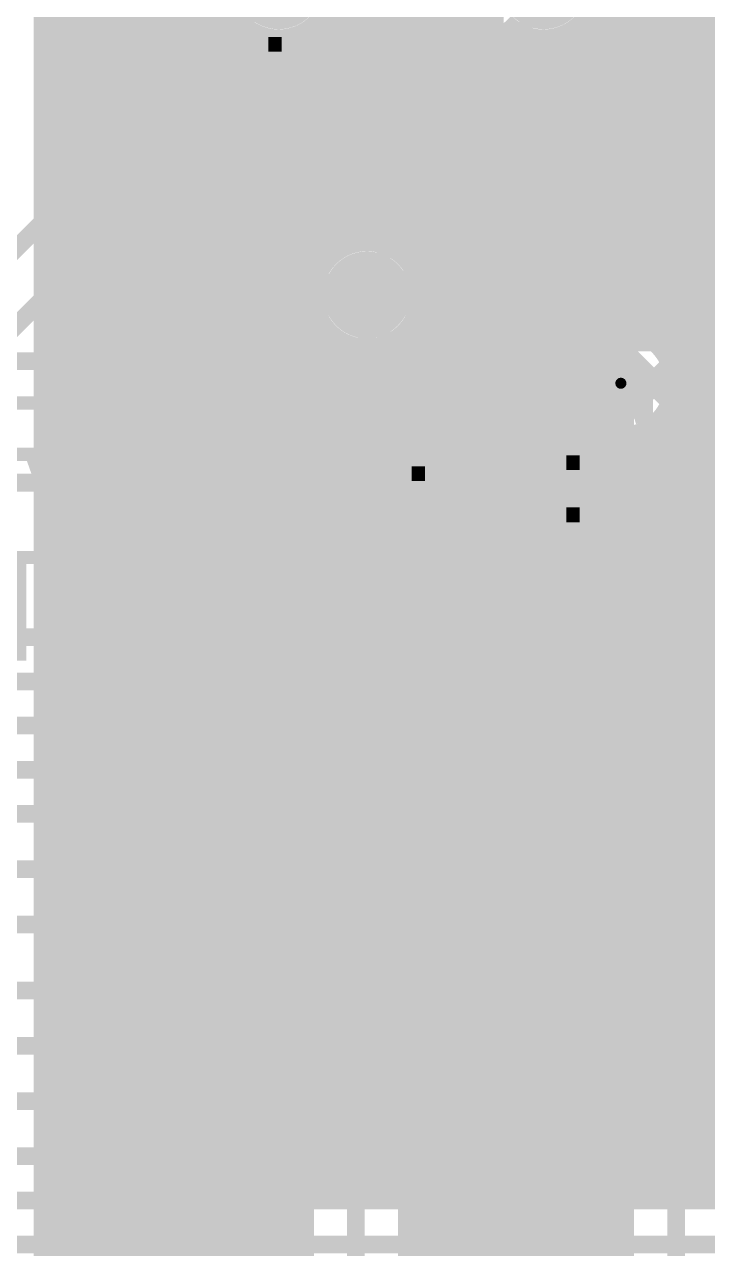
# Model space of a CAD drawing. Extents: x -10 to 131, y -93 to 209.
# Drawn here: x 43.94 to 51.8, y -4.24 to 9.84 of the extents above; entities that cross this region are included whole.
import ezdxf

# ---------------------------------------------------------------- set-up
doc = ezdxf.new("R2010")
doc.units = 0
doc.header["$MEASUREMENT"] = 0
doc.layers.get('0').update_dxf_attribs({"linetype": 'CONTINUOUS'})
for name, color, linetype in [('22-303-0_AST', 7, 'CONTINUOUS'), ('22-303-0_BOT', 2, 'CONTINUOUS'), ('22-303-0_DRD', 6, 'CONTINUOUS'), ('22-303-0_DRL', 1, 'CONTINUOUS'), ('22-303-0_GND', 3, 'CONTINUOUS'), ('22-303-0_IN1', 10, 'CONTINUOUS'), ('22-303-0_SMT', 9, 'CONTINUOUS'), ('22-303-0_SPT', 11, 'CONTINUOUS'), ('22-303-0_SST', 8, 'CONTINUOUS'), ('22-303-0_TOP', 15, 'CONTINUOUS'), ('THRUHOLE_TAP', 2, 'CONTINUOUS')]:
    doc.layers.add(name, color=color, linetype=linetype)

# ---------------------------------------------------------------- blocks, each defined once
blk = doc.blocks.new('ROUND_70')
at = {"const_width": 0.29972}
blk.add_lwpolyline([(-0.14986, 0, 1), (0.14986, 0, 1)], format="xyb", close=True, dxfattribs=at)
blk = doc.blocks.new('ROUND_116')
at = {"const_width": 0.10033}
blk.add_lwpolyline([(-0.050164, 0, 1), (0.050164, 0, 1)], format="xyb", close=True, dxfattribs=at)
blk = doc.blocks.new('ROUND_117')
at = {"const_width": 0.10033}
blk.add_lwpolyline([(-0.050164, 0, 1), (0.050164, 0, 1)], format="xyb", close=True, dxfattribs=at)
blk = doc.blocks.new('ROUND_98')
at = {"const_width": 0.50038}
blk.add_lwpolyline([(-0.25019, 0, 1), (0.25019, 0, 1)], format="xyb", close=True, dxfattribs=at)
blk = doc.blocks.new('ROUND_101')
at = {"const_width": 0.0635}
blk.add_lwpolyline([(-0.03175, 0, 1), (0.03175, 0, 1)], format="xyb", close=True, dxfattribs=at)
blk = doc.blocks.new('RECTANGLE_3')
blk.add_solid([(0.4826, 0.4064), (0.4826, -0.4064), (-0.4826, 0.4064), (-0.4826, -0.4064)])
blk = doc.blocks.new('ROUND_108')
at = {"const_width": 0.10033}
blk.add_lwpolyline([(-0.050164, 0, 1), (0.050164, 0, 1)], format="xyb", close=True, dxfattribs=at)

msp = doc.modelspace()

# ---------------------------------------------------------------- linework, layer by layer
at = {"layer": '22-303-0_AST', "const_width": 0.1524}
for points in [[(48.0695, 12.2555), (48.0695, 9.3345), (49.7078, 9.3345), (49.7078, 12.2555), (48.0695, 12.2555)], [(48.43526, 9.50214), (48.43526, 9.73836)], [(48.43526, 9.62152), (49.45126, 9.62152), (49.28108, 9.73836)], [(48.0695, 9.0805), (48.0695, 6.1595), (49.7078, 6.1595), (49.7078, 9.0805), (48.0695, 9.0805)], [(48.94326, 9.07796), (48.94326, 8.72236), (49.1109, 8.60552), (49.28108, 8.60552), (49.45126, 8.72236), (49.45126, 9.07796), (48.43526, 9.07796)], [(49.9745, 9.0805), (49.9745, 6.1595), (51.6128, 6.1595), (51.6128, 9.0805), (49.9745, 9.0805)], [(50.3809, 8.60552), (50.21326, 8.66394), (50.21326, 9.01954), (50.3809, 9.07796), (51.05908, 9.07796), (51.22926, 9.01954), (51.22926, 8.66394), (51.05908, 8.60552)], [(48.94326, 8.78332), (48.43526, 8.60552)], [(48.43526, 7.88416), (48.43526, 8.12292)], [(48.43526, 8.00354), (49.45126, 8.00354), (49.28108, 8.12292)], [(50.21326, 7.88416), (50.21326, 8.12292)], [(50.21326, 8.00354), (51.22926, 8.00354), (51.05908, 8.12292)], [(48.94326, 7.10692), (49.1109, 7.04596), (49.28108, 7.04596), (49.45126, 7.10692), (49.45126, 7.46252), (49.28108, 7.52094), (49.1109, 7.52094), (48.94326, 7.46252), (48.94326, 7.10692), (48.77308, 7.04596), (48.6029, 7.04596), (48.43526, 7.10692), (48.43526, 7.46252), (48.6029, 7.52094), (48.77308, 7.52094), (48.94326, 7.46252)], [(50.21326, 7.16534), (50.21326, 7.40156)], [(50.21326, 7.28472), (51.22926, 7.28472), (51.05908, 7.40156)], [(48.43526, 6.20776), (48.43526, 6.68274), (49.1109, 6.20776), (49.28108, 6.20776), (49.45126, 6.26872), (49.45126, 6.62432), (49.28108, 6.68274)], [(50.72126, 6.38556), (50.72126, 6.74116), (50.8889, 6.80212), (51.05908, 6.80212), (51.22926, 6.74116), (51.22926, 6.38556), (51.05908, 6.32714), (50.8889, 6.32714), (50.21326, 6.56336)], [(43.6753, 4.89712), (44.09186, 4.89712), (44.22902, 5.0927), (44.22902, 5.29082), (44.09186, 5.48894), (43.6753, 5.48894), (43.6753, 4.30276)], [(44.67098, 4.30276), (44.6024, 4.50088), (44.6024, 5.29082), (44.67098, 5.48894), (45.08754, 5.48894), (45.15612, 5.29082), (45.15612, 4.50088), (45.08754, 4.30276), (44.67098, 4.30276)], [(45.5295, 4.89712), (45.94606, 4.89712), (46.08322, 5.0927), (46.08322, 5.29082), (45.94606, 5.48894), (45.5295, 5.48894), (45.5295, 4.30276)], [(44.02074, 4.89712), (44.22902, 4.30276)], [(45.87494, 4.89712), (46.08322, 4.30276)], [(44.16044, 3.71094), (43.60672, 3.71094)], [(43.88358, 2.52476), (43.88358, 3.71094)], [(45.08754, 2.52476), (44.53382, 2.52476), (44.53382, 3.71094), (45.08754, 3.71094)], [(45.46092, 3.11912), (45.87494, 3.11912), (46.01464, 3.3147), (46.01464, 3.51282), (45.87494, 3.71094), (45.46092, 3.71094), (45.46092, 2.52476)], [(44.94784, 3.11912), (44.53382, 3.11912)], [(45.80636, 3.11912), (46.01464, 2.52476)]]:
    msp.add_lwpolyline(points, dxfattribs=at)
at = {"layer": '22-303-0_BOT'}
for points, const_width in [([(44.3992, 22.5044), (44.3992, -19.63928)], 0.254), ([(44.6278, 22.5044), (44.6278, -19.6596)], 0.254), ([(44.8564, 22.5044), (44.8564, -19.7485)], 0.254), ([(45.085, 22.5044), (45.085, -19.94662)], 0.254), ([(45.3136, 22.5044), (45.3136, -20.0025)], 0.254), ([(45.5422, 22.5044), (45.5422, -19.9136)], 0.254), ([(45.7708, 22.5044), (45.7708, -19.89328)], 0.254), ([(45.9994, 22.5044), (45.9994, -19.94154)], 0.254), ([(48.9712, 21.5392), (48.9712, -21.31314)], 0.254), ([(48.7426, 21.37156), (48.7426, -21.08454)], 0.254), ([(50.8, 17.9324), (50.8, -17.70126)], 0.254), ([(44.1706, 14.32814), (44.1706, -19.68754)], 0.254), ([(48.514, 12.32662), (48.514, 7.22884)], 0.254), ([(48.2854, 12.1285), (48.2854, 7.4295)], 0.254), ([(47.8282, 12.01928), (47.8282, 7.53618)], 0.254), ([(48.0568, 12.0396), (48.0568, 7.5184)], 0.254), ([(51.689, 10.541), (51.435, 10.287), (51.435, -18.161), (51.181, -18.415)], 0.2032), ([(50.8254, 10.287), (50.8254, -17.68856)], 0.254), ([(46.1645, 9.8806), (44.1706, 9.8806)], 0.254), ([(49.2125, 9.8806), (47.5615, 9.8806)], 0.254), ([(47.5996, 9.95426), (47.5996, 7.48792)], 0.254), ([(49.1998, 9.90346), (49.1998, -21.54174)], 0.254), ([(50.8254, 9.8806), (50.6095, 9.8806)], 0.254), ([(46.228, 9.78662), (46.228, -20.07362)], 0.254), ([(50.5714, 9.82218), (50.5714, -17.88414)], 0.254), ([(46.36262, 9.652), (44.1706, 9.652)], 0.254), ([(46.4566, 9.5885), (46.4566, -20.36826)], 0.254), ([(49.41062, 9.652), (47.36084, 9.652)], 0.254), ([(47.371, 9.65962), (47.371, 7.35838)], 0.254), ([(49.4284, 9.6393), (49.4284, -19.75612)], 0.254), ([(50.3428, 9.60374), (50.3428, -19.75612)], 0.254), ([(50.8254, 9.652), (50.40884, 9.652)], 0.254), ([(46.6852, 9.4996), (46.6852, -26.90114)], 0.254), ([(46.9138, 9.47928), (46.9138, -21.07946)], 0.254), ([(47.1424, 9.52754), (47.1424, 7.0612)], 0.254), ([(49.657, 9.51992), (49.657, -19.75612)], 0.254), ([(49.8856, 9.47928), (49.8856, -19.75612)], 0.254), ([(50.1142, 9.50468), (50.1142, -19.75612)], 0.254), ([(50.8254, 9.4234), (44.1706, 9.4234)], 0.254), ([(50.8254, 9.1948), (44.1706, 9.1948)], 0.254), ([(50.8254, 8.9662), (44.1706, 8.9662)], 0.254), ([(50.8254, 8.7376), (44.1706, 8.7376)], 0.254), ([(50.8254, 8.509), (44.1706, 8.509)], 0.254), ([(50.8254, 8.2804), (44.1706, 8.2804)], 0.254), ([(50.8254, 8.0518), (44.1706, 8.0518)], 0.254), ([(50.8254, 7.8232), (44.1706, 7.8232)], 0.254), ([(50.8254, 7.5946), (44.1706, 7.5946)], 0.254), ([(47.37862, 7.366), (44.1706, 7.366)], 0.254), ([(50.8254, 7.366), (48.37684, 7.366)], 0.254), ([(47.1805, 7.1374), (44.1706, 7.1374)], 0.254), ([(50.8254, 7.1374), (48.5775, 7.1374)], 0.254), ([(47.0916, 6.9088), (44.1706, 6.9088)], 0.254), ([(50.8254, 6.9088), (48.6664, 6.9088)], 0.254), ([(47.07128, 6.6802), (44.1706, 6.6802)], 0.254), ([(47.752, -5.969), (47.752, -0.381), (47.879, -0.254), (47.879, 6.731)], 0.2032), ([(50.8254, 6.6802), (48.68418, 6.6802)], 0.254), ([(47.11954, 6.4516), (44.1706, 6.4516)], 0.254), ([(47.1424, 6.39826), (47.1424, -0.381)], 0.254), ([(50.8254, 6.4516), (48.63592, 6.4516)], 0.254), ([(47.25162, 6.223), (44.1706, 6.223)], 0.254), ([(50.8254, 6.223), (48.50638, 6.223)], 0.254), ([(48.514, 6.23062), (48.514, -5.69976)], 0.254), ([(47.2694, 6.20014), (47.2694, -0.00762)], 0.254), ([(48.4886, 6.20014), (48.4886, -0.254)], 0.254), ([(47.2694, 5.9944), (44.1706, 5.9944)], 0.254), ([(50.8254, 5.9944), (48.4886, 5.9944)], 0.254), ([(47.2694, 5.7658), (44.1706, 5.7658)], 0.254), ([(50.8254, 5.7658), (48.4886, 5.7658)], 0.254), ([(47.2694, 5.5372), (44.1706, 5.5372)], 0.254), ([(50.8254, 5.5372), (48.4886, 5.5372)], 0.254), ([(47.2694, 5.3086), (44.1706, 5.3086)], 0.254), ([(50.8254, 5.3086), (48.4886, 5.3086)], 0.254), ([(47.2694, 5.08), (44.1706, 5.08)], 0.254), ([(50.8254, 5.08), (48.4886, 5.08)], 0.254), ([(47.2694, 4.8514), (44.1706, 4.8514)], 0.254), ([(50.8254, 4.8514), (48.4886, 4.8514)], 0.254), ([(47.2694, 4.6228), (44.1706, 4.6228)], 0.254), ([(50.8254, 4.6228), (48.4886, 4.6228)], 0.254), ([(47.2694, 4.3942), (44.1706, 4.3942)], 0.254), ([(50.8254, 4.3942), (48.4886, 4.3942)], 0.254), ([(47.2694, 4.1656), (44.1706, 4.1656)], 0.254), ([(50.8254, 4.1656), (48.4886, 4.1656)], 0.254), ([(47.2694, 3.937), (44.1706, 3.937)], 0.254), ([(50.8254, 3.937), (48.4886, 3.937)], 0.254), ([(47.2694, 3.7084), (44.1706, 3.7084)], 0.254), ([(50.8254, 3.7084), (48.4886, 3.7084)], 0.254), ([(47.2694, 3.4798), (44.1706, 3.4798)], 0.254), ([(50.8254, 3.4798), (48.4886, 3.4798)], 0.254), ([(47.2694, 3.2512), (44.1706, 3.2512)], 0.254), ([(50.8254, 3.2512), (48.4886, 3.2512)], 0.254), ([(47.2694, 3.0226), (44.1706, 3.0226)], 0.254), ([(50.8254, 3.0226), (48.4886, 3.0226)], 0.254), ([(47.2694, 2.794), (44.1706, 2.794)], 0.254), ([(50.8254, 2.794), (48.4886, 2.794)], 0.254), ([(47.2694, 2.5654), (44.1706, 2.5654)], 0.254), ([(50.8254, 2.5654), (48.4886, 2.5654)], 0.254), ([(47.2694, 2.3368), (44.1706, 2.3368)], 0.254), ([(50.8254, 2.3368), (48.4886, 2.3368)], 0.254), ([(47.2694, 2.1082), (44.1706, 2.1082)], 0.254), ([(50.8254, 2.1082), (48.4886, 2.1082)], 0.254), ([(47.2694, 1.8796), (44.1706, 1.8796)], 0.254), ([(50.8254, 1.8796), (48.4886, 1.8796)], 0.254), ([(47.2694, 1.651), (44.1706, 1.651)], 0.254), ([(50.8254, 1.651), (48.4886, 1.651)], 0.254), ([(47.2694, 1.4224), (44.1706, 1.4224)], 0.254), ([(50.8254, 1.4224), (48.4886, 1.4224)], 0.254), ([(47.2694, 1.1938), (44.1706, 1.1938)], 0.254), ([(50.8254, 1.1938), (48.4886, 1.1938)], 0.254), ([(47.2694, 0.9652), (44.1706, 0.9652)], 0.254), ([(50.8254, 0.9652), (48.4886, 0.9652)], 0.254), ([(47.2694, 0.7366), (44.1706, 0.7366)], 0.254), ([(50.8254, 0.7366), (48.4886, 0.7366)], 0.254), ([(47.2694, 0.508), (44.1706, 0.508)], 0.254), ([(50.8254, 0.508), (48.4886, 0.508)], 0.254), ([(47.2694, 0.2794), (44.1706, 0.2794)], 0.254), ([(50.8254, 0.2794), (48.4886, 0.2794)], 0.254), ([(47.2694, 0.0508), (44.1706, 0.0508)], 0.254), ([(50.8254, 0.0508), (48.4886, 0.0508)], 0.254), ([(47.17796, -0.1778), (44.1706, -0.1778)], 0.254), ([(50.8254, -0.1778), (48.4886, -0.1778)], 0.254), ([(47.1424, -0.4064), (44.1706, -0.4064)], 0.254), ([(47.1424, -0.381), (47.1424, -5.43814)], 0.254), ([(50.8254, -0.4064), (48.46828, -0.4064)], 0.254), ([(47.1424, -0.635), (44.1706, -0.635)], 0.254), ([(48.3616, -0.62484), (48.3616, -5.43814)], 0.254), ([(50.8254, -0.635), (48.3616, -0.635)], 0.254), ([(47.1424, -0.8636), (44.1706, -0.8636)], 0.254), ([(50.8254, -0.8636), (48.3616, -0.8636)], 0.254), ([(47.1424, -1.0922), (44.1706, -1.0922)], 0.254), ([(50.8254, -1.0922), (48.3616, -1.0922)], 0.254), ([(47.1424, -1.3208), (44.1706, -1.3208)], 0.254), ([(50.8254, -1.3208), (48.3616, -1.3208)], 0.254), ([(47.1424, -1.5494), (44.1706, -1.5494)], 0.254), ([(50.8254, -1.5494), (48.3616, -1.5494)], 0.254), ([(47.1424, -1.778), (44.1706, -1.778)], 0.254), ([(50.8254, -1.778), (48.3616, -1.778)], 0.254), ([(47.1424, -2.0066), (44.1706, -2.0066)], 0.254), ([(50.8254, -2.0066), (48.3616, -2.0066)], 0.254), ([(47.1424, -2.2352), (44.1706, -2.2352)], 0.254), ([(50.8254, -2.2352), (48.3616, -2.2352)], 0.254), ([(47.1424, -2.4638), (44.1706, -2.4638)], 0.254), ([(50.8254, -2.4638), (48.3616, -2.4638)], 0.254), ([(47.1424, -2.6924), (44.1706, -2.6924)], 0.254), ([(50.8254, -2.6924), (48.3616, -2.6924)], 0.254), ([(47.1424, -2.921), (44.1706, -2.921)], 0.254), ([(50.8254, -2.921), (48.3616, -2.921)], 0.254), ([(47.1424, -3.1496), (44.1706, -3.1496)], 0.254), ([(50.8254, -3.1496), (48.3616, -3.1496)], 0.254), ([(47.1424, -3.3782), (44.1706, -3.3782)], 0.254), ([(50.8254, -3.3782), (48.3616, -3.3782)], 0.254), ([(47.1424, -3.6068), (44.1706, -3.6068)], 0.254), ([(50.8254, -3.6068), (48.3616, -3.6068)], 0.254), ([(47.1424, -3.8354), (44.1706, -3.8354)], 0.254), ([(50.8254, -3.8354), (48.3616, -3.8354)], 0.254), ([(47.1424, -4.064), (44.1706, -4.064)], 0.254), ([(50.8254, -4.064), (48.3616, -4.064)], 0.254), ([(47.1424, -4.2926), (44.1706, -4.2926)], 0.254), ([(50.8254, -4.2926), (48.3616, -4.2926)], 0.254)]:
    msp.add_lwpolyline(points, dxfattribs=dict(at, const_width=const_width))
at = {"layer": '22-303-0_BOT', "const_width": 0.254}
for points in [[(46.05528, 10.287, 0.4142136), (46.863, 9.47928)], [(46.863, 9.47928, 0.4142136), (47.67072, 10.287)], [(49.10328, 10.287, 0.4142136), (49.911, 9.47928)], [(49.911, 9.47928, 0.4142136), (50.71872, 10.287)], [(47.879, 7.53872, 0.4142136), (47.07128, 6.731)], [(48.68672, 6.731, 0.4142136), (47.879, 7.53872)], [(47.07128, 6.731, 0.181057), (47.26987, 6.20055)], [(48.4886, 6.20014, 0.1810567), (48.68735, 6.731)], [(47.2694, -0.00762, 0.1661253), (47.14182, -0.381)], [(48.3616, -0.62484, 0.1652774), (48.48762, -0.254)], [(48.3616, -0.62484, 0.1652774), (48.48762, -0.254)]]:
    msp.add_lwpolyline(points, format="xyb", dxfattribs=at)
at = {"layer": '22-303-0_DRD', "const_width": 0.254}
for points in [[(46.863, 9.906), (46.228, 10.541)], [(47.498, 10.541), (46.863, 9.906)], [(49.911, 9.906), (49.276, 10.541)], [(50.546, 10.541), (49.911, 9.906)], [(47.244, 6.477), (47.879, 7.112)], [(47.879, 7.112), (48.514, 6.477)], [(47.244, 6.985), (47.244, 6.477)], [(47.879, 6.35), (47.244, 6.985)], [(48.514, 6.985), (47.879, 6.35)], [(48.514, 6.477), (48.514, 6.985)], [(50.165, 5.461), (50.8, 6.096)], [(50.8, 6.096), (51.435, 5.461)], [(50.165, 5.969), (50.165, 5.461)], [(50.8, 5.334), (50.165, 5.969)], [(51.435, 5.969), (50.8, 5.334)], [(51.435, 5.461), (51.435, 5.969)]]:
    msp.add_lwpolyline(points, dxfattribs=at)
at = {"layer": '22-303-0_IN1', "const_width": 0.254}
for points in [[(50.9778, 19.5326), (50.9778, 6.31952)], [(50.7492, 18.86966), (50.7492, 6.34238)], [(46.1772, 13.53566), (46.1772, -3.556)], [(45.72, 13.34008), (45.72, -3.556)], [(45.9486, 13.38326), (45.9486, -3.556)], [(50.5206, 10.12698), (50.5206, 6.27888)], [(51.2064, 10.1346), (51.2064, 6.19506)], [(46.3423, 9.9314), (45.72, 9.9314)], [(51.52898, 9.9314), (50.4317, 9.9314)], [(51.435, 9.96442), (51.435, -3.556)], [(51.6636, 9.91108), (51.6636, -3.556)], [(57.0992, 9.9314), (51.84648, 9.9314)], [(51.8922, 9.9441), (51.8922, -3.556)], [(46.4058, 9.85266), (46.4058, -3.556)], [(49.45126, 9.8552), (47.3202, 9.8552)], [(47.3202, 9.85266), (47.3202, 7.02056)], [(47.5488, 9.8552), (47.5488, 7.26694)], [(47.7774, 9.8552), (47.7774, 7.3533)], [(48.006, 9.8552), (48.006, 7.34822)], [(48.2346, 9.8552), (48.2346, 7.2517)], [(48.4632, 9.8552), (48.4632, 6.96722)], [(48.6918, 9.8552), (48.6918, -3.556)], [(48.9204, 9.8552), (48.9204, -3.556)], [(49.149, 9.8552), (49.149, -3.556)], [(49.3776, 9.8552), (49.3776, -3.556)], [(49.6062, 9.73582), (49.6062, -3.556)], [(50.292, 9.78408), (50.292, 6.08584)], [(46.62678, 9.7028), (45.72, 9.7028)], [(46.6344, 9.70026), (46.6344, -3.556)], [(46.863, 9.65708), (46.863, -3.556)], [(47.0916, 9.70026), (47.0916, -3.556)], [(49.67478, 9.7028), (47.09922, 9.7028)], [(49.8348, 9.66216), (49.8348, -3.556)], [(50.0634, 9.67486), (50.0634, -3.556)], [(57.0992, 9.7028), (50.14722, 9.7028)], [(57.0992, 9.4742), (45.72, 9.4742)], [(57.0992, 9.2456), (45.72, 9.2456)], [(57.0992, 9.017), (45.72, 9.017)], [(57.0992, 8.7884), (45.72, 8.7884)], [(57.0992, 8.5598), (45.72, 8.5598)], [(57.0992, 8.3312), (45.72, 8.3312)], [(57.0992, 8.1026), (45.72, 8.1026)], [(57.0992, 7.874), (45.72, 7.874)], [(57.0992, 7.6454), (45.72, 7.6454)], [(57.0992, 7.4168), (45.72, 7.4168)], [(47.44466, 7.1882), (45.72, 7.1882)], [(57.0992, 7.1882), (48.3108, 7.1882)], [(47.29226, 6.9596), (45.72, 6.9596)], [(57.0992, 6.9596), (48.46574, 6.9596)], [(47.24908, 6.731), (45.72, 6.731)], [(57.0992, 6.731), (48.50892, 6.731)], [(47.29226, 6.5024), (45.72, 6.5024)], [(48.4632, 6.49478), (48.4632, -3.556)], [(57.07126, 6.5024), (48.46574, 6.5024)], [(47.3202, 6.4389), (47.3202, -3.556)], [(47.44466, 6.2738), (45.72, 6.2738)], [(48.2346, 6.2103), (48.2346, -3.556)], [(50.5079, 6.2738), (48.3108, 6.2738)], [(52.4129, 6.2738), (51.08956, 6.2738)], [(47.5488, 6.19506), (47.5488, -3.556)], [(47.7774, 6.1087), (47.7774, -3.556)], [(48.006, 6.11378), (48.006, -3.556)], [(50.26406, 6.0452), (45.72, 6.0452)], [(52.16906, 6.0452), (51.33594, 6.0452)], [(50.1777, 5.8166), (45.72, 5.8166)], [(52.0827, 5.8166), (51.4223, 5.8166)], [(50.18278, 5.588), (45.72, 5.588)], [(52.08778, 5.588), (51.41722, 5.588)], [(50.2793, 5.3594), (45.72, 5.3594)], [(50.292, 5.34162), (50.292, -3.556)], [(51.2064, 5.2324), (51.2064, -3.556)], [(52.1843, 5.3594), (51.3207, 5.3594)], [(50.56378, 5.1308), (45.72, 5.1308)], [(50.5206, 5.15112), (50.5206, -3.556)], [(50.7492, 5.08762), (50.7492, -3.556)], [(50.9778, 5.11048), (50.9778, -3.556)], [(52.46878, 5.1308), (51.03622, 5.1308)], [(56.7182, 4.9022), (45.72, 4.9022)], [(56.7182, 4.6736), (45.72, 4.6736)], [(56.7182, 4.445), (45.72, 4.445)], [(56.7182, 4.2164), (45.72, 4.2164)], [(54.9529, 3.9878), (45.72, 3.9878)], [(54.70906, 3.7592), (45.72, 3.7592)], [(54.6227, 3.5306), (45.72, 3.5306)], [(54.62778, 3.302), (45.72, 3.302)], [(54.7243, 3.0734), (45.72, 3.0734)], [(55.00878, 2.8448), (45.72, 2.8448)], [(56.7182, 2.6162), (45.72, 2.6162)], [(56.7182, 2.3876), (45.72, 2.3876)], [(56.7182, 2.159), (45.72, 2.159)], [(56.7182, 1.9304), (45.72, 1.9304)], [(56.7182, 1.7018), (45.72, 1.7018)], [(56.7182, 1.4732), (45.72, 1.4732)], [(56.7182, 1.2446), (45.72, 1.2446)], [(56.7182, 1.016), (45.72, 1.016)], [(56.7182, 0.7874), (45.72, 0.7874)], [(56.7182, 0.5588), (45.72, 0.5588)], [(56.7182, 0.3302), (45.72, 0.3302)], [(55.71998, 0.1016), (45.72, 0.1016)], [(55.37708, -0.127), (45.72, -0.127)], [(55.26786, -0.3556), (45.72, -0.3556)], [(55.25516, -0.5842), (45.72, -0.5842)], [(55.32882, -0.8128), (45.72, -0.8128)], [(55.54472, -1.0414), (45.72, -1.0414)], [(56.7182, -1.27), (45.72, -1.27)], [(56.7182, -1.4986), (45.72, -1.4986)], [(56.7182, -1.7272), (45.72, -1.7272)], [(53.99278, -1.9558), (45.72, -1.9558)], [(53.7083, -2.1844), (45.72, -2.1844)], [(53.61178, -2.413), (45.72, -2.413)], [(53.6067, -2.6416), (45.72, -2.6416)], [(53.69306, -2.8702), (45.72, -2.8702)], [(53.9369, -3.0988), (45.72, -3.0988)], [(56.7182, -3.3274), (45.72, -3.3274)], [(56.7182, -3.556), (45.72, -3.556)]]:
    msp.add_lwpolyline(points, dxfattribs=at)
for points in [[(51.05908, 10.541, 0.4142136), (51.689, 9.91108)], [(51.689, 9.91108, 0.4142136), (52.31892, 10.541)], [(46.23308, 10.287, 0.4142136), (46.863, 9.65708)], [(49.911, 9.65708, 0.4142136), (50.54092, 10.287)], [(46.863, 9.65708, 0.2063458), (47.32096, 9.85448)], [(49.45126, 9.8552, 0.2070673), (49.911, 9.65628)], [(47.879, 7.36092, 0.4142136), (47.24908, 6.731)], [(48.50892, 6.731, 0.4142136), (47.879, 7.36092)], [(47.24908, 6.731, 0.4142136), (47.879, 6.10108)], [(47.879, 6.10108, 0.4142136), (48.50892, 6.731)], [(50.8, 6.34492, 0.4142136), (50.17008, 5.715)], [(51.42992, 5.715, 0.4142136), (50.8, 6.34492)], [(50.17008, 5.715, 0.4142136), (50.8, 5.08508)], [(50.8, 5.08508, 0.4142136), (51.42992, 5.715)]]:
    msp.add_lwpolyline(points, format="xyb", dxfattribs=at)
at = {"layer": '22-303-0_SST'}
for points, const_width in [([(48.0695, 12.2555), (48.0695, 9.3345), (49.7078, 9.3345), (49.7078, 12.2555), (48.0695, 12.2555)], 0.1524), ([(46.81982, 9.52754), (46.81982, 9.69772)], 0.1524), ([(46.81982, 9.6139), (47.66564, 9.6139), (47.5234, 9.69772)], 0.1524), ([(48.0695, 9.0805), (48.0695, 6.1595), (49.7078, 6.1595), (49.7078, 9.0805), (48.0695, 9.0805)], 0.1524), ([(49.9745, 9.0805), (49.9745, 6.1595), (51.6128, 6.1595), (51.6128, 9.0805), (49.9745, 9.0805)], 0.1524), ([(13.589, -12.192), (13.589, 5.969), (46.609, 5.969), (46.609, -12.192), (13.589, -12.192)], 0.2032), ([(50.38852, 5.31876), (50.24882, 5.36194), (50.24882, 5.61594), (50.38852, 5.65912), (50.9524, 5.65912), (51.09464, 5.61594), (51.09464, 5.36194), (50.9524, 5.31876)], 0.1524), ([(43.6753, 4.89712), (44.09186, 4.89712), (44.22902, 5.0927), (44.22902, 5.29082), (44.09186, 5.48894), (43.6753, 5.48894), (43.6753, 4.30276)], 0.1524), ([(44.67098, 4.30276), (44.6024, 4.50088), (44.6024, 5.29082), (44.67098, 5.48894), (45.08754, 5.48894), (45.15612, 5.29082), (45.15612, 4.50088), (45.08754, 4.30276), (44.67098, 4.30276)], 0.1524), ([(45.5295, 4.89712), (45.94606, 4.89712), (46.08322, 5.0927), (46.08322, 5.29082), (45.94606, 5.48894), (45.5295, 5.48894), (45.5295, 4.30276)], 0.1524), ([(48.89246, 5.53212), (48.89246, 5.27812), (49.0347, 5.19176), (49.1744, 5.19176), (49.31664, 5.27812), (49.31664, 5.53212), (48.47082, 5.53212)], 0.1524), ([(48.89246, 5.31876), (48.47082, 5.19176)], 0.1524), ([(44.02074, 4.89712), (44.22902, 4.30276)], 0.1524), ([(45.87494, 4.89712), (46.08322, 4.30276)], 0.1524), ([(50.24882, 4.71932), (50.24882, 4.88696)], 0.1524), ([(50.24882, 4.80314), (51.09464, 4.80314), (50.9524, 4.88696)], 0.1524), ([(48.47082, 4.59232), (48.47082, 4.75996)], 0.1524), ([(48.47082, 4.67614), (49.31664, 4.67614), (49.1744, 4.75996)], 0.1524), ([(48.89246, 3.9497), (49.0347, 3.90652), (49.1744, 3.90652), (49.31664, 3.9497), (49.31664, 4.2037), (49.1744, 4.24434), (49.0347, 4.24434), (48.89246, 4.2037), (48.89246, 3.9497), (48.75276, 3.90652), (48.61052, 3.90652), (48.47082, 3.9497), (48.47082, 4.2037), (48.61052, 4.24434), (48.75276, 4.24434), (48.89246, 4.2037)], 0.1524), ([(50.24882, 4.11734), (50.24882, 4.28752)], 0.1524), ([(50.24882, 4.2037), (51.09464, 4.2037), (50.9524, 4.28752)], 0.1524), ([(50.67046, 3.47472), (50.67046, 3.72872), (50.8127, 3.7719), (50.9524, 3.7719), (51.09464, 3.72872), (51.09464, 3.47472), (50.9524, 3.43154), (50.8127, 3.43154), (50.24882, 3.60172)], 0.1524), ([(44.16044, 3.71094), (43.60672, 3.71094)], 0.1524), ([(43.88358, 2.52476), (43.88358, 3.71094)], 0.1524), ([(45.08754, 2.52476), (44.53382, 2.52476), (44.53382, 3.71094), (45.08754, 3.71094)], 0.1524), ([(45.46092, 3.11912), (45.87494, 3.11912), (46.01464, 3.3147), (46.01464, 3.51282), (45.87494, 3.71094), (45.46092, 3.71094), (45.46092, 2.52476)], 0.1524), ([(48.47082, 3.22072), (48.47082, 3.55854), (49.0347, 3.22072), (49.1744, 3.22072), (49.31664, 3.2639), (49.31664, 3.5179), (49.1744, 3.55854)], 0.1524), ([(44.94784, 3.11912), (44.53382, 3.11912)], 0.1524), ([(45.80636, 3.11912), (46.01464, 2.52476)], 0.1524)]:
    msp.add_lwpolyline(points, dxfattribs=dict(at, const_width=const_width))
at = {"layer": '22-303-0_TOP'}
for points, const_width in [([(63.4619, 16.04772), (60.75172, 16.04772), (60.579, 15.875), (59.055, 15.875), (58.801, 16.129), (55.499, 16.129), (54.356, 14.986), (54.356, 14.224), (51.816, 11.684), (50.419, 11.684), (49.53, 10.795), (48.26, 10.795), (43.307, 5.842), (30.226, 5.842)], 0.2032), ([(55.47614, 12.065), (55.47614, 10.01014), (54.991, 9.525), (51.181, 9.525), (50.8, 9.144), (50.8, 8.3312)], 0.2032), ([(46.863, 10.287), (42.926, 6.35), (30.988, 6.35), (30.099, 7.239)], 0.2032), ([(48.895, 10.0838), (48.895, 8.3312)], 0.2032), ([(50.8, 8.3312), (48.895, 8.3312)], 0.2032), ([(50.8, 6.9088), (50.8, 5.715)], 0.381), ([(47.879, 6.731), (48.0568, 6.9088), (48.895, 6.9088)], 0.2032), ([(37.973, 4.572), (53.213, 4.572), (54.229, 5.588), (56.261, 5.588), (57.912, 3.937), (73.152, 3.937), (74.041, 4.826), (78.232, 4.826), (78.359, 4.699)], 0.2032), ([(31.75, 3.302), (33.528, 3.302), (34.036, 2.794), (57.404, 2.794), (58.039, 3.429), (73.787, 3.429), (74.676, 4.318), (77.724, 4.318), (78.613, 3.429), (79.375, 3.429)], 0.2032), ([(78.867, 1.397), (76.454, 3.81), (75.184, 3.81), (74.295, 2.921), (59.055, 2.921), (58.42, 2.286), (32.893, 2.286), (32.639, 2.54)], 0.2032), ([(75.692, 3.175), (74.93, 2.413), (59.944, 2.413), (59.309, 1.778), (31.242, 1.778), (30.861, 2.159)], 0.2032), ([(62.738, 1.143), (59.69, 1.143), (59.563, 1.27), (30.861, 1.27), (29.972, 2.159)], 0.2032), ([(30.353, 0.762), (59.182, 0.762), (59.436, 0.508), (63.119, 0.508), (63.754, 1.143), (75.819, 1.143)], 0.2032), ([(31.877, 0.127), (59.055, 0.127), (59.182, 0), (64.516, 0), (65.151, 0.635), (75.438, 0.635), (76.073, 0), (78.74, 0)], 0.2032), ([(77.47, -0.7112), (74.0918, -0.7112), (73.406, -1.397), (72.263, -1.397), (70.739, 0.127), (65.278, 0.127), (64.643, -0.508), (55.88, -0.508), (30.734, -0.508), (30.607, -0.635)], 0.2032), ([(79.756, -3.683), (79.502, -3.683), (79.248, -3.937), (76.708, -3.937), (76.2, -3.429), (76.2, -2.54), (75.438, -1.778), (74.295, -1.778), (73.66, -2.413), (72.009, -2.413), (70.612, -1.016), (66.802, -1.016), (66.675, -1.143), (65.786, -1.143), (65.659, -1.016), (61.722, -1.016), (61.468, -1.27), (29.464, -1.27), (28.956, -1.778)], 0.2032), ([(62.103, -1.778), (61.60008, -1.778), (61.47308, -1.905), (42.799, -1.905)], 0.2032), ([(54.229, -2.54), (31.242, -2.54), (29.21, -4.572), (29.21, -4.699)], 0.2032), ([(28.702, -5.715), (29.337, -5.715), (31.877, -3.175), (60.706, -3.175), (60.96, -2.921), (60.96, -2.794)], 0.2032), ([(61.595, -3.683), (32.512, -3.683), (28.829, -7.366)], 0.2032), ([(31.115, -15.9512), (30.9372, -15.9512), (30.226, -15.24), (30.226, -6.604), (32.639, -4.191), (59.182, -4.191), (59.69, -4.699)], 0.2032)]:
    msp.add_lwpolyline(points, dxfattribs=dict(at, const_width=const_width))

# ---------------------------------------------------------------- block references
at = {"layer": '22-303-0_BOT'}
for p in [(47.879, 6.731), (50.8, 5.715)]:
    msp.add_blockref('ROUND_70', p, dxfattribs=at)
at = {"layer": '22-303-0_DRL'}
for name, p in [('ROUND_116', (47.879, 6.731)), ('ROUND_117', (50.8, 5.715))]:
    msp.add_blockref(name, p, dxfattribs=at)
at = {"layer": '22-303-0_GND'}
for name, p in [('ROUND_98', (46.863, 10.287)), ('ROUND_98', (49.911, 10.287)), ('ROUND_98', (47.879, 6.731)), ('ROUND_101', (50.8, 5.715))]:
    msp.add_blockref(name, p, dxfattribs=at)
at = {"layer": '22-303-0_IN1'}
for p in [(47.879, 6.731), (50.8, 5.715)]:
    msp.add_blockref('ROUND_70', p, dxfattribs=at)
at = {"layer": '22-303-0_SMT'}
for p in [(48.895, 10.0838), (48.895, 8.3312), (50.8, 8.3312), (48.895, 6.9088), (50.8, 6.9088)]:
    msp.add_blockref('RECTANGLE_3', p, dxfattribs=at)
at = {"layer": '22-303-0_SPT'}
for p in [(48.895, 10.0838), (48.895, 8.3312), (50.8, 8.3312), (48.895, 6.9088), (50.8, 6.9088)]:
    msp.add_blockref('RECTANGLE_3', p, dxfattribs=at)
at = {"layer": '22-303-0_TOP'}
for name, p in [('RECTANGLE_3', (48.895, 10.0838)), ('RECTANGLE_3', (48.895, 8.3312)), ('RECTANGLE_3', (50.8, 8.3312)), ('RECTANGLE_3', (48.895, 6.9088)), ('RECTANGLE_3', (50.8, 6.9088)), ('ROUND_70', (47.879, 6.731)), ('ROUND_70', (50.8, 5.715))]:
    msp.add_blockref(name, p, dxfattribs=at)
at = {"layer": 'THRUHOLE_TAP'}
for p in [(47.879, 6.731), (50.8, 5.715)]:
    msp.add_blockref('ROUND_108', p, dxfattribs=at)

doc.saveas('drawing.dxf')
